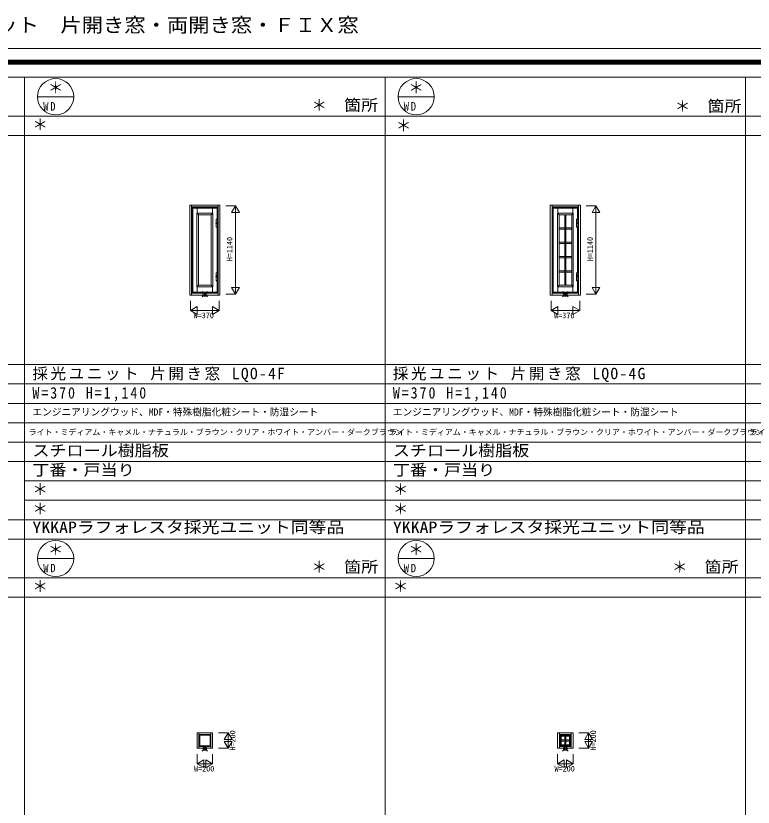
# Model space of a CAD drawing. Units: millimetres, scale not verified. Extents: x -14850 to 13831, y -10500 to 9910.
# Drawn here: x -9924 to -412, y -295 to 9910 of the extents above; entities that cross this region are included whole.
import ezdxf
from ezdxf.enums import TextEntityAlignment as Align

# ---------------------------------------------------------------- set-up
doc = ezdxf.new("R2010")
doc.units = ezdxf.units.MM
doc.header["$LTSCALE"] = 50
for name, color, linetype, lineweight in [('0-0_0', 7, 'Continuous', 9), ('0-1_USER1', 7, 'Continuous', 9), ('0-2_YKK_ZWAK', 7, 'Continuous', 9), ('0-3_YKK_11', 4, 'Continuous', 9), ('0-4_YKK_12', 3, 'Continuous', 9), ('0-5_YSS_K', 2, 'Continuous', 9)]:
    doc.layers.add(name, color=color, linetype=linetype, lineweight=lineweight)
doc.styles.add('ＭＳ ゴシック', font='')
doc.styles.get('ＭＳ ゴシック').set_extended_font_data('MS Gothic')

msp = doc.modelspace()

# ---------------------------------------------------------------- linework, layer by layer
at = {"layer": '0-1_USER1'}
for p, q in [((-14850, 9486.65), (13831.02, 9486.65)), ((-14700, 9337.22), (13680.45, 9337.22)), ((-14687.59, 9324.81), (13668.05, 9324.81)), ((-14674.62, 9311.84), (13655.64, 9311.84)), ((-14662.22, 9298.87), (13642.67, 9298.87)), ((-14649.81, 9286.47), (13630.26, 9286.47)), ((-14459.74, 9117.18), (13440.26, 9117.18)), ((-9809.74, -8747.82), (-9809.74, 9117.18)), ((-5159.74, -8747.82), (-5159.74, 9117.18)), ((-509.74, -8747.82), (-509.74, 9117.18)), ((-9634.74, 8867.18), (-9643.07, 8858.85)), ((-9634.74, 8867.18), (-9184.74, 8867.18)), ((-9184.74, 8867.18), (-9176.4, 8858.85)), ((-4984.73, 8867.18), (-4993.07, 8858.85)), ((-4984.73, 8867.18), (-4534.74, 8867.18)), ((-4534.74, 8867.18), (-4526.4, 8858.85)), ((-14459.74, 8617.18), (13440.26, 8617.18)), ((-14459.74, 8367.18), (13440.26, 8367.18)), ((-14459.74, 5412.18), (13440.26, 5412.18)), ((-14459.74, 5162.18), (13440.26, 5162.18)), ((-14459.74, 4912.19), (13440.26, 4912.19)), ((-14459.74, 4662.18), (13440.26, 4662.18)), ((-14459.74, 4412.18), (13440.26, 4412.18)), ((-14459.74, 4162.19), (13440.26, 4162.19)), ((-9809.74, 3912.18), (13440.26, 3912.18)), ((-9809.74, 3662.18), (13440.26, 3662.18)), ((-14459.74, 3412.18), (13440.26, 3412.18)), ((-14459.74, 3162.18), (13440.26, 3162.18)), ((-9634.74, 2912.19), (-9643.07, 2903.85)), ((-9634.74, 2912.19), (-9184.74, 2912.19)), ((-9184.74, 2912.19), (-9176.4, 2903.85)), ((-4984.73, 2912.19), (-4993.07, 2903.85)), ((-14459.74, 2662.18), (13440.26, 2662.18)), ((-14459.74, 2412.18), (13440.26, 2412.18))]:
    msp.add_line(p, q, dxfattribs=at)
msp.add_lwpolyline([(-4984.73, 2912.19), (-4534.74, 2912.19), (-4526.4, 2903.85)], dxfattribs=at)
for centre in [(-9409.74, 8867.18), (-4759.74, 8867.18), (-9409.74, 2912.19), (-4759.74, 2912.19)]:
    msp.add_circle(centre, 233.33, dxfattribs=at)
at = {"layer": '0-2_YKK_ZWAK'}
for p, q in [((-7520.09, 6355.04), (-7449.38, 6284.33)), ((-7520.09, 6284.33), (-7449.38, 6355.04)), ((-2870.09, 6284.33), (-2799.38, 6355.04)), ((-2870.09, 6355.04), (-2799.38, 6284.33)), ((-7520.09, 429.33), (-7449.38, 500.04)), ((-7520.09, 500.04), (-7449.38, 429.33)), ((-2870.09, 500.04), (-2799.38, 429.33)), ((-2870.09, 429.33), (-2799.38, 500.04))]:
    msp.add_line(p, q, dxfattribs=at)
for centre in [(-7484.74, 6319.68), (-2834.74, 6319.68), (-7484.74, 464.68), (-2834.74, 464.68)]:
    msp.add_circle(centre, 25, dxfattribs=at)
at = {"layer": '0-3_YKK_11'}
for p, q in [((-7679.74, 7469.68), (-7679.74, 6309.68)), ((-7679.74, 7469.68), (-7655.74, 7469.68)), ((-7655.74, 7469.68), (-7655.74, 6309.68)), ((-7655.74, 7469.68), (-7313.73, 7469.68)), ((-7313.73, 7469.68), (-7313.73, 6309.68)), ((-7313.73, 7469.68), (-7289.74, 7469.68)), ((-7289.74, 7469.68), (-7289.74, 6309.68)), ((-3029.73, 7469.68), (-3029.73, 6309.68)), ((-3029.73, 7469.68), (-3005.74, 7469.68)), ((-3005.74, 7469.68), (-2663.74, 7469.68)), ((-3005.74, 7469.68), (-3005.74, 6309.68)), ((-2663.74, 7469.68), (-2663.74, 6309.68)), ((-2663.74, 7469.68), (-2639.74, 7469.68)), ((-2639.74, 7469.68), (-2639.74, 6309.68)), ((-7655.74, 7445.68), (-7313.73, 7445.68)), ((-7645.74, 6333.68), (-7645.74, 7445.68)), ((-7645.74, 7435.68), (-7323.74, 7435.68)), ((-7641.74, 7431.68), (-7641.74, 6347.68)), ((-7641.74, 7431.68), (-7327.74, 7431.68)), ((-7587.24, 7365.68), (-7587.24, 6413.68)), ((-7382.24, 7365.68), (-7587.24, 7365.68)), ((-7566.24, 7344.68), (-7587.24, 7365.68)), ((-7583.24, 7365.68), (-7583.24, 7431.68)), ((-7403.24, 7344.68), (-7382.24, 7365.68)), ((-7386.24, 7431.68), (-7386.24, 7365.68)), ((-7382.24, 7365.68), (-7382.24, 6413.68)), ((-7327.74, 7431.68), (-7327.74, 7287.25)), ((-7323.74, 7286.43), (-7323.74, 7445.68)), ((-3005.74, 7445.68), (-2663.74, 7445.68)), ((-2995.74, 6333.68), (-2995.74, 7445.68)), ((-2995.74, 7435.68), (-2673.74, 7435.68)), ((-2991.74, 7431.68), (-2677.74, 7431.68)), ((-2991.74, 7431.68), (-2991.74, 6347.68)), ((-2937.24, 7365.68), (-2937.24, 6413.68)), ((-2933.24, 7365.68), (-2933.24, 7431.68)), ((-2736.23, 7431.68), (-2736.23, 7365.68)), ((-2732.23, 7365.68), (-2732.23, 6413.68)), ((-2677.74, 7431.68), (-2677.74, 7287.25)), ((-2673.74, 7286.43), (-2673.74, 7445.68)), ((-7566.24, 6434.68), (-7566.24, 7344.68)), ((-7403.24, 7344.68), (-7566.24, 7344.68)), ((-7403.24, 6434.68), (-7403.24, 7344.68)), ((-2916.24, 6434.68), (-2916.24, 7344.68)), ((-2842.23, 7344.68), (-2842.23, 6434.68)), ((-2827.24, 7344.68), (-2827.24, 6434.68)), ((-2753.24, 6434.68), (-2753.24, 7344.68)), ((-7327.74, 7181.61), (-7327.74, 6598.25)), ((-7323.74, 6597.43), (-7323.74, 7182.43)), ((-2916.24, 7174.68), (-2842.23, 7174.68)), ((-2842.23, 7159.68), (-2916.24, 7159.68)), ((-2827.24, 7174.68), (-2753.24, 7174.68)), ((-2753.24, 7159.68), (-2827.24, 7159.68)), ((-2677.74, 7181.61), (-2677.74, 6598.25)), ((-2673.74, 6597.43), (-2673.74, 7182.43)), ((-2916.24, 6989.68), (-2842.23, 6989.68)), ((-2842.23, 6974.68), (-2916.24, 6974.68)), ((-2827.24, 6989.68), (-2753.24, 6989.68)), ((-2753.24, 6974.68), (-2827.24, 6974.68)), ((-2916.24, 6804.68), (-2842.23, 6804.68)), ((-2842.23, 6789.68), (-2916.24, 6789.68)), ((-2827.24, 6804.68), (-2753.24, 6804.68)), ((-2753.24, 6789.68), (-2827.24, 6789.68)), ((-2916.24, 6619.68), (-2842.23, 6619.68)), ((-2842.23, 6604.68), (-2916.24, 6604.68)), ((-2827.24, 6619.68), (-2753.24, 6619.68)), ((-2753.24, 6604.68), (-2827.24, 6604.68)), ((-7566.24, 6434.68), (-7587.24, 6413.68)), ((-7403.24, 6434.68), (-7566.24, 6434.68)), ((-7382.24, 6413.68), (-7403.24, 6434.68)), ((-7327.74, 6492.61), (-7327.74, 6347.68)), ((-7323.74, 6333.68), (-7323.74, 6493.43)), ((-2916.24, 6434.68), (-2937.24, 6413.68)), ((-2753.24, 6434.68), (-2916.24, 6434.68)), ((-2732.23, 6413.68), (-2753.24, 6434.68)), ((-2677.74, 6492.61), (-2677.74, 6347.68)), ((-2673.74, 6333.68), (-2673.74, 6493.43)), ((-7655.74, 6333.68), (-7313.73, 6333.68)), ((-7645.74, 6343.68), (-7323.74, 6343.68)), ((-7641.74, 6347.68), (-7327.74, 6347.68)), ((-7382.24, 6413.68), (-7587.24, 6413.68)), ((-7583.24, 6347.68), (-7583.24, 6413.68)), ((-7386.24, 6413.68), (-7386.24, 6347.68)), ((-3005.74, 6333.68), (-2663.74, 6333.68)), ((-2995.74, 6343.68), (-2673.74, 6343.68)), ((-2991.74, 6347.68), (-2677.74, 6347.68)), ((-2732.23, 6413.68), (-2937.24, 6413.68)), ((-2933.24, 6347.68), (-2933.24, 6413.68)), ((-2736.23, 6413.68), (-2736.23, 6347.68)), ((-7679.74, 6309.68), (-7655.74, 6309.68)), ((-7655.74, 6309.68), (-7313.73, 6309.68)), ((-7313.73, 6309.68), (-7289.74, 6309.68)), ((-3029.73, 6309.68), (-3005.74, 6309.68)), ((-3005.74, 6309.68), (-2663.74, 6309.68)), ((-2663.74, 6309.68), (-2639.74, 6309.68)), ((-7584.74, 664.68), (-7584.74, 464.68)), ((-7560.74, 664.68), (-7584.74, 664.68)), ((-7560.74, 464.68), (-7560.74, 664.68)), ((-7560.74, 664.68), (-7408.74, 664.68)), ((-7560.74, 640.68), (-7408.74, 640.68)), ((-7560.74, 631.68), (-7408.74, 631.68)), ((-7551.74, 631.68), (-7551.74, 497.68)), ((-7417.74, 631.68), (-7417.74, 497.68)), ((-7408.74, 664.68), (-7408.74, 464.68)), ((-7384.73, 664.68), (-7408.74, 664.68)), ((-7384.73, 464.68), (-7384.73, 664.68)), ((-2934.74, 664.68), (-2934.74, 464.68)), ((-2910.74, 664.68), (-2934.74, 664.68)), ((-2910.74, 464.68), (-2910.74, 664.68)), ((-2910.74, 664.68), (-2758.73, 664.68)), ((-2910.74, 640.68), (-2758.73, 640.68)), ((-2910.74, 631.68), (-2758.73, 631.68)), ((-2901.74, 631.68), (-2901.74, 497.68)), ((-2889.74, 619.68), (-2889.74, 509.68)), ((-2842.23, 619.68), (-2842.23, 509.68)), ((-2827.24, 619.68), (-2827.24, 509.68)), ((-2779.74, 619.68), (-2767.73, 631.68)), ((-2779.74, 509.68), (-2779.74, 619.68)), ((-2767.73, 631.68), (-2767.73, 497.68)), ((-2734.74, 664.68), (-2758.73, 664.68)), ((-2758.73, 664.68), (-2758.73, 464.68)), ((-2734.74, 464.68), (-2734.74, 664.68)), ((-2889.74, 572.18), (-2842.23, 572.18)), ((-2889.74, 557.18), (-2842.23, 557.18)), ((-2827.24, 572.18), (-2779.74, 572.18)), ((-2827.24, 557.18), (-2779.74, 557.18)), ((-7584.74, 464.68), (-7560.74, 464.68)), ((-7560.74, 497.68), (-7408.74, 497.68)), ((-7560.74, 488.68), (-7408.74, 488.68)), ((-7560.74, 464.68), (-7408.74, 464.68)), ((-7384.73, 464.68), (-7408.74, 464.68)), ((-2934.74, 464.68), (-2910.74, 464.68)), ((-2910.74, 497.68), (-2758.73, 497.68)), ((-2910.74, 488.68), (-2758.73, 488.68)), ((-2910.74, 464.68), (-2758.73, 464.68)), ((-2901.74, 497.68), (-2889.74, 509.68)), ((-2889.74, 509.68), (-2779.74, 509.68)), ((-2779.74, 509.68), (-2767.73, 497.68)), ((-2734.74, 464.68), (-2758.73, 464.68))]:
    msp.add_line(p, q, dxfattribs=at)
for points in [[(-2753.24, 7344.68), (-2732.23, 7365.68), (-2937.24, 7365.68)], [(-2753.24, 7344.68), (-2916.24, 7344.68), (-2937.24, 7365.68)], [(-2779.74, 619.68), (-2889.74, 619.68), (-2901.74, 631.68)]]:
    msp.add_lwpolyline(points, dxfattribs=at)
at = {"layer": '0-4_YKK_12'}
for p, q in [((-7341.18, 7247.93), (-7341.39, 7233.93)), ((-7340.68, 7248.93), (-7341.18, 7247.93)), ((-7320.3, 7247.93), (-7341.18, 7247.93)), ((-7321.74, 7285.76), (-7339.74, 7285.76)), ((-7339.74, 7285.76), (-7339.74, 7285.03)), ((-7339.74, 7283.43), (-7339.74, 7248.93)), ((-7321.74, 7283.43), (-7339.74, 7283.43)), ((-7321.74, 7285.76), (-7321.74, 7285.03)), ((-7321.74, 7283.43), (-7321.74, 7248.93)), ((-7320.3, 7247.93), (-7320.09, 7233.93)), ((-2691.18, 7247.93), (-2691.39, 7233.93)), ((-2690.68, 7248.93), (-2691.18, 7247.93)), ((-2670.3, 7247.93), (-2691.18, 7247.93)), ((-2690.68, 7248.93), (-2670.8, 7248.93)), ((-2689.74, 7285.76), (-2689.74, 7285.03)), ((-2671.74, 7285.76), (-2689.74, 7285.76)), ((-2689.74, 7283.43), (-2689.74, 7248.93)), ((-2671.74, 7283.43), (-2689.74, 7283.43)), ((-2671.74, 7285.76), (-2671.74, 7285.03)), ((-2671.74, 7283.43), (-2671.74, 7248.93)), ((-2670.8, 7248.93), (-2670.3, 7247.93)), ((-2670.3, 7247.93), (-2670.09, 7233.93)), ((-7320.59, 7232.93), (-7340.88, 7232.93)), ((-7339.74, 7232.93), (-7339.74, 7185.43)), ((-7321.86, 7185.43), (-7339.74, 7185.43)), ((-7339.74, 7183.11), (-7339.74, 7183.88)), ((-7321.74, 7183.11), (-7339.74, 7183.11)), ((-7339.34, 7232.93), (-7322.14, 7232.93)), ((-7321.86, 7232.93), (-7321.86, 7185.43)), ((-7321.74, 7183.11), (-7321.74, 7183.88)), ((-7320.09, 7233.93), (-7320.59, 7232.93)), ((-2691.39, 7233.93), (-2690.89, 7232.93)), ((-2670.09, 7233.93), (-2691.39, 7233.93)), ((-2670.59, 7232.93), (-2690.89, 7232.93)), ((-2689.74, 7232.93), (-2689.74, 7185.43)), ((-2671.86, 7185.43), (-2689.74, 7185.43)), ((-2689.74, 7183.11), (-2689.74, 7183.88)), ((-2671.74, 7183.11), (-2689.74, 7183.11)), ((-2689.34, 7232.93), (-2672.14, 7232.93)), ((-2671.86, 7232.93), (-2671.86, 7185.43)), ((-2671.74, 7183.11), (-2671.74, 7183.88)), ((-2670.09, 7233.93), (-2670.59, 7232.93)), ((-7341.18, 6558.93), (-7341.39, 6544.93)), ((-7340.68, 6559.93), (-7341.18, 6558.93)), ((-7320.3, 6558.93), (-7341.18, 6558.93)), ((-7320.59, 6543.93), (-7340.88, 6543.93)), ((-7339.74, 6596.76), (-7339.74, 6596.03)), ((-7321.74, 6596.76), (-7339.74, 6596.76)), ((-7339.74, 6594.43), (-7339.74, 6566.6)), ((-7321.74, 6594.43), (-7339.74, 6594.43)), ((-7339.74, 6568.18), (-7339.74, 6559.93)), ((-7339.74, 6543.93), (-7339.74, 6496.43)), ((-7339.34, 6543.93), (-7322.14, 6543.93)), ((-7321.86, 6543.93), (-7321.86, 6496.43)), ((-7321.74, 6596.76), (-7321.74, 6596.03)), ((-7321.74, 6594.43), (-7321.74, 6559.93)), ((-7320.09, 6544.93), (-7320.59, 6543.93)), ((-7320.3, 6558.93), (-7320.09, 6544.93)), ((-2691.18, 6558.93), (-2691.39, 6544.93)), ((-2691.39, 6544.93), (-2690.89, 6543.93)), ((-2670.09, 6544.93), (-2691.39, 6544.93)), ((-2690.68, 6559.93), (-2691.18, 6558.93)), ((-2670.3, 6558.93), (-2691.18, 6558.93)), ((-2670.59, 6543.93), (-2690.89, 6543.93)), ((-2690.68, 6559.93), (-2670.8, 6559.93)), ((-2689.74, 6596.76), (-2689.74, 6596.03)), ((-2671.74, 6596.76), (-2689.74, 6596.76)), ((-2689.74, 6594.43), (-2689.74, 6566.6)), ((-2671.74, 6594.43), (-2689.74, 6594.43)), ((-2689.74, 6568.18), (-2689.74, 6559.93)), ((-2689.74, 6543.93), (-2689.74, 6496.43)), ((-2689.34, 6543.93), (-2672.14, 6543.93)), ((-2671.86, 6543.93), (-2671.86, 6496.43)), ((-2671.74, 6596.76), (-2671.74, 6596.03)), ((-2671.74, 6594.43), (-2671.74, 6559.93)), ((-2670.8, 6559.93), (-2670.3, 6558.93)), ((-2670.09, 6544.93), (-2670.59, 6543.93)), ((-2670.3, 6558.93), (-2670.09, 6544.93)), ((-7321.86, 6496.43), (-7339.74, 6496.43)), ((-7339.74, 6494.11), (-7339.74, 6494.88)), ((-7321.74, 6494.11), (-7339.74, 6494.11)), ((-7321.74, 6494.11), (-7321.74, 6494.88)), ((-2671.86, 6496.43), (-2689.74, 6496.43)), ((-2689.74, 6494.11), (-2689.74, 6494.88)), ((-2671.74, 6494.11), (-2689.74, 6494.11)), ((-2671.74, 6494.11), (-2671.74, 6494.88))]:
    msp.add_line(p, q, dxfattribs=at)
for points in [[(-7340.68, 7248.93), (-7320.8, 7248.93), (-7320.3, 7247.93)], [(-7320.09, 7233.93), (-7341.39, 7233.93), (-7340.88, 7232.93)], [(-7320.09, 6544.93), (-7341.39, 6544.93), (-7340.88, 6543.93)], [(-7340.68, 6559.93), (-7320.8, 6559.93), (-7320.3, 6558.93)]]:
    msp.add_lwpolyline(points, dxfattribs=at)
for centre, radius, start, end in [((-7330.74, 7262.43), 25, 68.8998, 111.10019), ((-7338.14, 7285.03), 1.6, 180, 270), ((-7323.33, 7285.03), 1.6, 270, 0), ((-2680.74, 7262.43), 25, 68.8998, 111.10019), ((-2688.14, 7285.03), 1.6, 180, 270), ((-2673.34, 7285.03), 1.6, 270, 0), ((-7338.19, 7183.88), 1.55, 90, 180), ((-7330.74, 7206.43), 25, 248.8998, 291.10019), ((-7323.29, 7183.88), 1.55, 0, 90), ((-2688.19, 7183.88), 1.55, 90, 180), ((-2680.74, 7206.43), 25, 248.8998, 291.10019), ((-2673.28, 7183.88), 1.55, 0, 90), ((-7330.74, 6573.43), 25, 68.8998, 111.10019), ((-7338.14, 6596.03), 1.6, 180, 270), ((-7323.33, 6596.03), 1.6, 270, 0), ((-2680.74, 6573.43), 25, 68.8998, 111.10019), ((-2688.14, 6596.03), 1.6, 180, 270), ((-2673.34, 6596.03), 1.6, 270, 0), ((-7338.19, 6494.88), 1.55, 90, 180), ((-7330.74, 6517.43), 25, 248.8998, 291.10019), ((-7323.29, 6494.88), 1.55, 0, 90), ((-2688.19, 6494.88), 1.55, 90, 180), ((-2680.74, 6517.43), 25, 248.8998, 291.10019), ((-2673.28, 6494.88), 1.55, 0, 90)]:
    msp.add_arc(centre, radius, start, end, dxfattribs=at)
at = {"layer": '0-5_YSS_K'}
for p, q in [((-7214.74, 7459.68), (-7089.74, 7459.68)), ((-7089.74, 6319.68), (-7089.74, 7459.68)), ((-2564.74, 7459.68), (-2439.73, 7459.68)), ((-2489.73, 7373.08), (-2439.73, 7459.68)), ((-2439.73, 6319.68), (-2439.73, 7459.68)), ((-2439.73, 7459.68), (-2389.74, 7373.08)), ((-7139.74, 7373.08), (-7039.74, 7373.08)), ((-2489.73, 7373.08), (-2389.74, 7373.08)), ((-7139.74, 6406.29), (-7089.74, 6319.68)), ((-7139.74, 6406.29), (-7039.74, 6406.29)), ((-7089.74, 6319.68), (-7039.74, 6406.29)), ((-2489.73, 6406.29), (-2439.73, 6319.68)), ((-2489.73, 6406.29), (-2389.74, 6406.29)), ((-2439.73, 6319.68), (-2389.74, 6406.29)), ((-7299.74, 6234.68), (-7299.74, 6109.68)), ((-7214.74, 6319.68), (-7089.74, 6319.68)), ((-2649.74, 6234.68), (-2649.74, 6109.68)), ((-2564.74, 6319.68), (-2439.73, 6319.68)), ((-7583.13, 6159.68), (-7583.13, 6059.68)), ((-7386.34, 6159.68), (-7386.34, 6059.68)), ((-7386.34, 6159.68), (-7299.74, 6109.68)), ((-2933.13, 6159.68), (-2933.13, 6059.68)), ((-2736.34, 6159.68), (-2649.74, 6109.68)), ((-7669.74, 6109.68), (-7583.13, 6059.68)), ((-7669.74, 6109.68), (-7299.74, 6109.68)), ((-7386.34, 6059.68), (-7299.74, 6109.68)), ((-3019.74, 6109.68), (-2933.13, 6059.68)), ((-3019.74, 6109.68), (-2649.74, 6109.68)), ((-7309.74, 664.68), (-7184.73, 664.68)), ((-7234.73, 578.08), (-7184.73, 664.68)), ((-7184.73, 464.68), (-7184.73, 664.68)), ((-7184.73, 664.68), (-7134.74, 578.08)), ((-2659.73, 664.68), (-2534.74, 664.68)), ((-2584.74, 578.08), (-2534.74, 664.68)), ((-2534.74, 464.68), (-2534.74, 664.68)), ((-2534.74, 664.68), (-2484.74, 578.08)), ((-7234.73, 578.08), (-7134.74, 578.08)), ((-7234.73, 551.29), (-7134.74, 551.29)), ((-7234.73, 551.29), (-7184.73, 464.68)), ((-7184.73, 464.68), (-7134.74, 551.29)), ((-2584.74, 578.08), (-2484.74, 578.08)), ((-2584.74, 551.29), (-2484.74, 551.29)), ((-7309.74, 464.68), (-7184.73, 464.68)), ((-2659.73, 464.68), (-2534.74, 464.68)), ((-7584.74, 389.68), (-7584.74, 264.68)), ((-7584.74, 264.68), (-7498.13, 314.68)), ((-7498.13, 314.68), (-7498.13, 214.68)), ((-7471.34, 314.68), (-7384.74, 264.68)), ((-7471.34, 314.68), (-7471.34, 214.68)), ((-7384.74, 389.68), (-7384.74, 264.68)), ((-2934.74, 389.68), (-2934.74, 264.68)), ((-2934.74, 264.68), (-2848.13, 314.68)), ((-2848.13, 314.68), (-2848.13, 214.68)), ((-2821.34, 314.68), (-2734.74, 264.68)), ((-2821.34, 314.68), (-2821.34, 214.68)), ((-2734.74, 389.68), (-2734.74, 264.68)), ((-7584.74, 264.68), (-7498.13, 214.68)), ((-7584.74, 264.68), (-7384.74, 264.68)), ((-7471.34, 214.68), (-7384.74, 264.68)), ((-2934.74, 264.68), (-2734.74, 264.68)), ((-2934.74, 264.68), (-2848.13, 214.68)), ((-2821.34, 214.68), (-2734.74, 264.68))]:
    msp.add_line(p, q, dxfattribs=at)
for points in [[(-7139.74, 7373.08), (-7089.74, 7459.68), (-7039.74, 7373.08)], [(-7669.74, 6234.68), (-7669.74, 6109.68), (-7583.13, 6159.68)], [(-3019.74, 6234.68), (-3019.74, 6109.68), (-2933.13, 6159.68)], [(-2736.34, 6159.68), (-2736.34, 6059.68), (-2649.74, 6109.68)], [(-2584.74, 551.29), (-2534.74, 464.68), (-2484.74, 551.29)]]:
    msp.add_lwpolyline(points, dxfattribs=at)

# ---------------------------------------------------------------- texts
at = {"layer": '0-0_0', "color": 3, "style": 'ＭＳ ゴシック', "width": 1.1}
msp.add_text('ＷＬＱ＿５１\u3000ラフォレスタ採光ユニット\u3000片開き窓・両開き窓・ＦＩＸ窓', height=183.3, dxfattribs=at).set_placement((-14850, 9644.99), align=Align.BOTTOM_LEFT)
at = {"layer": '0-0_0', "style": 'ＭＳ ゴシック'}
for p in [(-9509.74, 8867.18), (-4859.74, 8867.18), (-6109.74, 8642.18), (-1422.07, 8628.96), (-9709.74, 8392.18), (-5022.08, 8378.96), (-9709.74, 3687.18), (-5059.74, 3687.18), (-9709.74, 3437.18), (-5059.74, 3437.18), (-9509.74, 2912.19), (-4859.74, 2912.19), (-6109.74, 2687.18), (-1459.73, 2687.18), (-9709.74, 2437.18), (-5059.74, 2437.18)]:
    msp.add_text('＊', height=146.6, dxfattribs=at).set_placement(p, align=Align.BOTTOM_LEFT)
for s, width, p in [('箇所', 1.1, (-5689.73, 8642.18)), ('箇所', 1.1, (-1002.07, 8628.96)), ('スチロール樹脂板', 1.1, (-9709.7, 4187.2)), ('スチロール樹脂板', 1.1, (-5059.7, 4187.2)), ('丁番・戸当り', 1.1, (-9709.7, 3937.2)), ('丁番・戸当り', 1.1, (-5059.7, 3937.2)), ('YKKAPラフォレスタ採光ユニット同等品', 1.15, (-9709.7, 3197.2)), ('YKKAPラフォレスタ採光ユニット同等品', 1.15, (-5059.7, 3197.2)), ('箇所', 1.1, (-5689.73, 2687.18)), ('箇所', 1.1, (-1039.74, 2687.18))]:
    msp.add_text(s, height=146.6, dxfattribs=dict(at, width=width)).set_placement(p, align=Align.BOTTOM_LEFT)
at = {"layer": '0-0_0', "color": 4, "style": 'ＭＳ ゴシック'}
for s, height, p in [('エンジニアリングウッド、MDF・特殊樹脂化粧シート・防湿シート', 91.64, (-9709.7, 4727.19)), ('エンジニアリングウッド、MDF・特殊樹脂化粧シート・防湿シート', 91.64, (-5059.7, 4727.19)), ('ライト・ミディアム・キャメル・ナチュラル・ブラウン・クリア・ホワイト・アンバー・ダークブラウン', 73.31, (-9757.46, 4482.19)), ('ライト・ミディアム・キャメル・ナチュラル・ブラウン・クリア・ホワイト・アンバー・ダークブラウン', 73.31, (-5107.46, 4482.19)), ('ライト・ミディアム・キャメル・ナチュラル・ブラウン・クリア・ホワイト・アンバー・ダークブラウン', 73.31, (-457.46, 4482.19))]:
    msp.add_text(s, height=height, dxfattribs=at).set_placement(p, align=Align.BOTTOM_LEFT)
at = {"layer": '0-0_0', "attachment_point": 7, "style": 'ＭＳ ゴシック'}
for s, insert, char_height in [('\\T1.36;\\W0.9;WD', (-9569.74, 8687.92), 110), ('\\T1.36;\\W0.9;WD', (-4919.74, 8687.92), 110), ('\\T1.17;採光ユニット\\~片開き窓\\~LQO-4F', (-9709.7, 5187.2), 146.6), ('\\T1.17;採光ユニット\\~片開き窓\\~LQO-4G', (-5059.7, 5187.2), 146.6), ('\\T1.28;\\W0.9;W=370\\~H=1,140', (-9709.7, 4937.2), 146.6), ('\\T1.28;\\W0.9;W=370\\~H=1,140', (-5059.7, 4937.2), 146.6), ('\\T1.36;\\W0.9;WD', (-9569.74, 2732.92), 110), ('\\T1.36;\\W0.9;WD', (-4919.74, 2732.92), 110)]:
    msp.add_mtext(s, dxfattribs=dict(at, insert=insert, char_height=char_height))
at = {"layer": '0-5_YSS_K', "color": 4, "style": 'ＭＳ ゴシック'}
for s, p in [('H=1140', (-7108.04, 6744.68)), ('H=1140', (-2458.04, 6744.68)), ('H=200', (-7068.66, 434.68)), ('H=200', (-2418.66, 434.68))]:
    msp.add_text(s, height=73.31, rotation=90, dxfattribs=at).set_placement(p, align=Align.BOTTOM_LEFT)
for s, p in [('W=370', (-7629.73, 5987.96)), ('W=370', (-2979.73, 5987.96)), ('W=200', (-7624.74, 142.96)), ('W=200', (-2974.73, 142.96))]:
    msp.add_text(s, height=73.31, dxfattribs=at).set_placement(p, align=Align.BOTTOM_LEFT)

doc.saveas('drawing.dxf')
